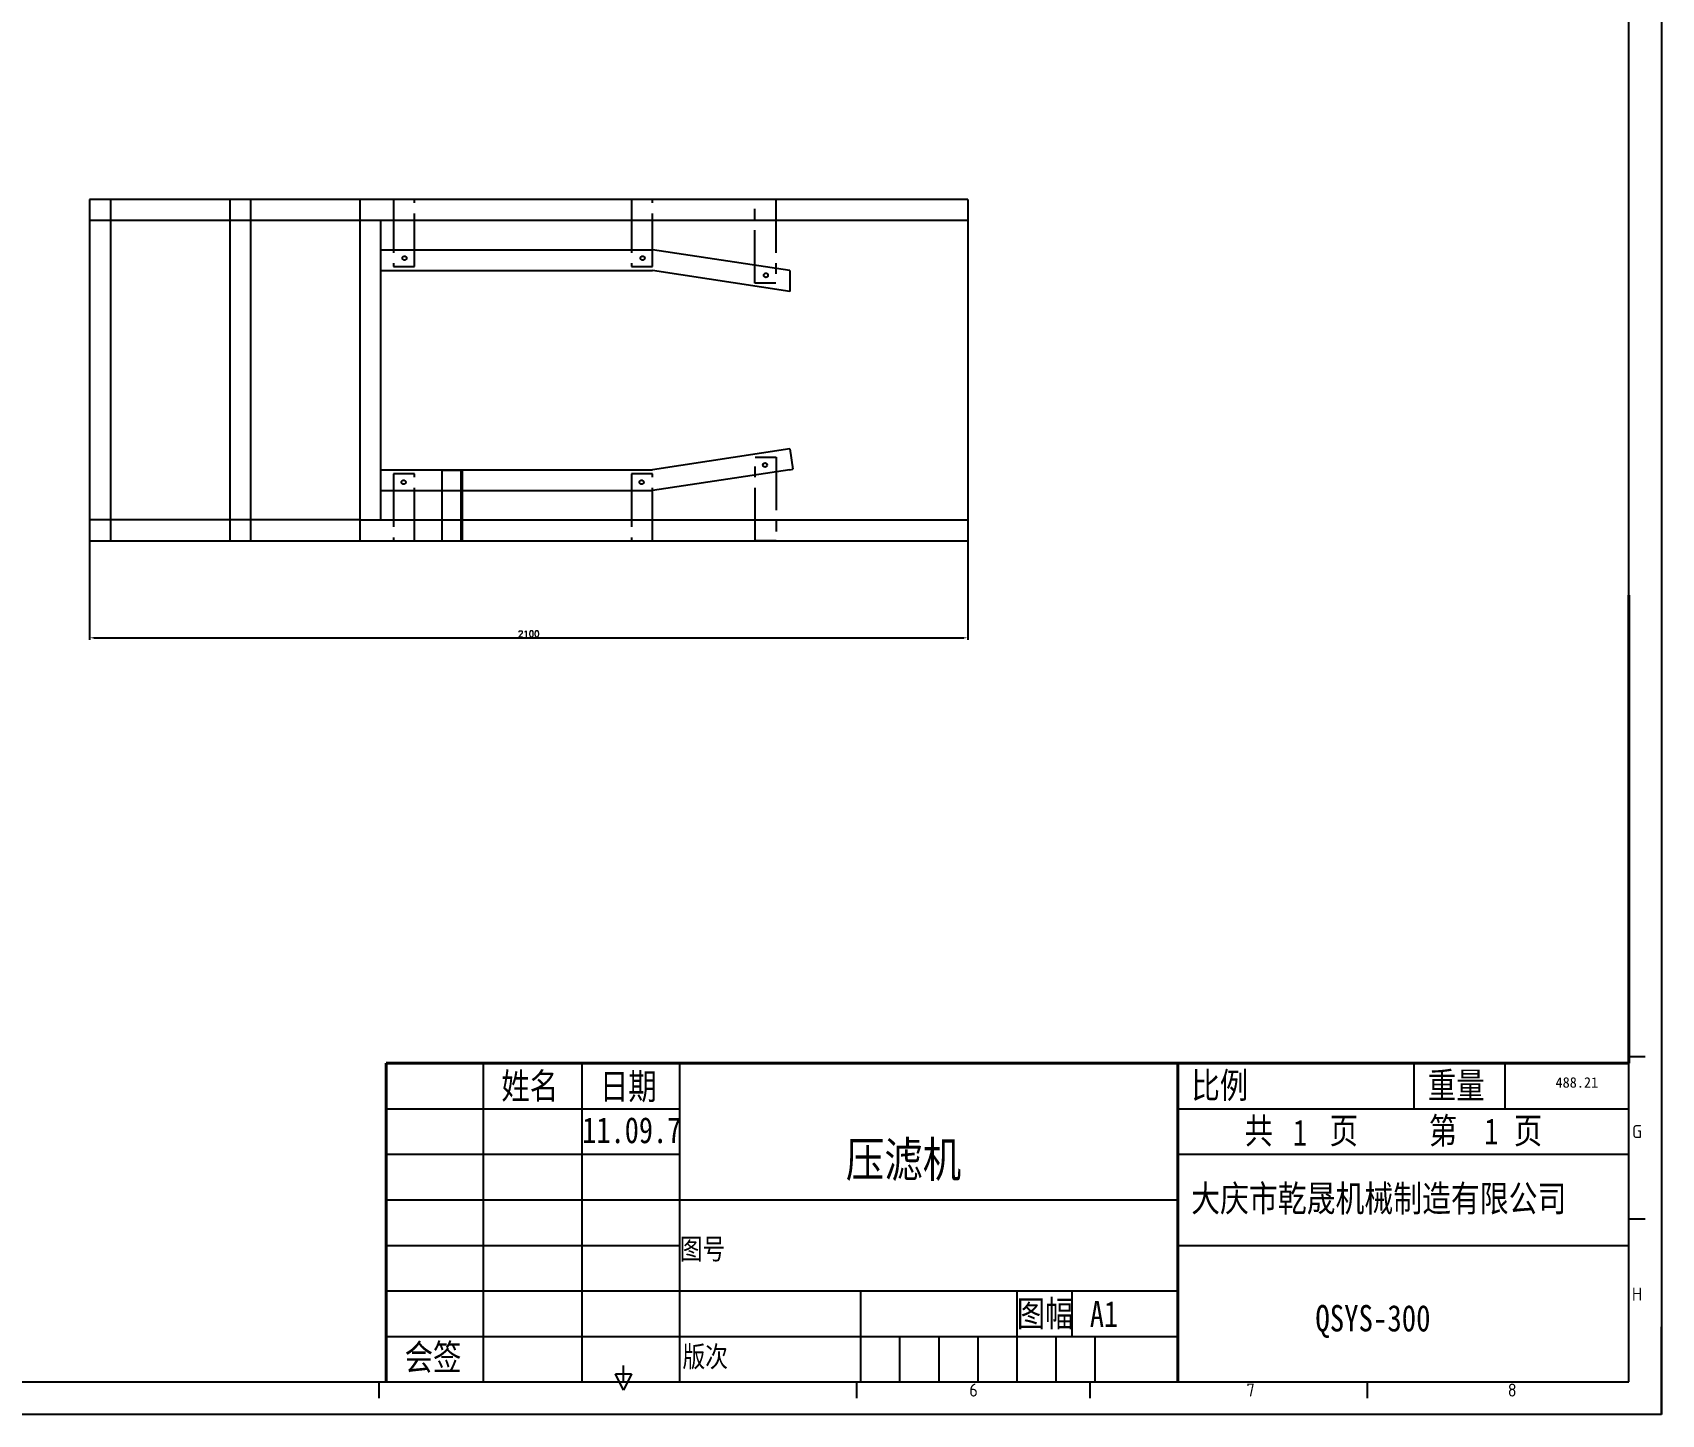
# Model space of a CAD drawing. Header units: inches. Extents: x -166203 to -65610, y -6981 to 11093.
# Drawn here: x -89611 to -85718, y 974 to 4279 of the extents above; entities that cross this region are included whole.
import ezdxf
from ezdxf.enums import TextEntityAlignment as Align

# ---------------------------------------------------------------- set-up
doc = ezdxf.new("R2010")
doc.units = ezdxf.units.IN
doc.header["$MEASUREMENT"] = 0
doc.linetypes.add('CENTERX2', pattern=[101.6, 63.5, -12.7, 12.7, -12.7])
doc.layers.get('0').update_dxf_attribs({"lineweight": 25})
doc.layers.get('Defpoints').update_dxf_attribs({"color": 5})
for name, color, linetype in [('FRAME035', 2, 'Continuous'), ('中心线', 1, 'CENTERX2'), ('细线', 30, 'Continuous')]:
    doc.layers.add(name, color=color, linetype=linetype)
doc.layers.add('图层2', color=3, linetype='Continuous', lineweight=40)
doc.styles.add('ISOCP', font='isocp.shx')
doc.styles.get("Standard").update_dxf_attribs({"font": 'txt.shx', "bigfont": 'whgtxt.shx'})
doc.styles.add('STYLE1', font='SIMFANG.TTF', dxfattribs={"width": 0.8, "height": 4})
doc.dimstyles.get("Standard").update_dxf_attribs({"dimtxt": 15, "dimasz": 10, "dimexe": 5, "dimexo": 2, "dimgap": 2, "dimtad": 1, "dimdec": 0, "dimzin": 0, "dimdsep": 46, "dimtxsty": 'Standard', "dimcen": 0.09, "dimclrd": 4, "dimclre": 4, "dimclrt": 4, "dimadec": 1, "dimazin": 0, "dimtfac": 1, "dimtdec": 0, "dimtofl": 0, "dimtmove": 0, "dimatfit": 3, "dimfxl": 0, "dimtolj": 1, "dimtzin": 0, "dimarcsym": 0})

# ---------------------------------------------------------------- blocks, each defined once
blk = doc.blocks.new('*D33')
at = {"color": 4, "lineweight": -2, "ltscale": 0.5}
for p, q in [((-89475.4, 3090.1), (-89475.4, 2826.4)), ((-87375.4, 3090.1), (-87375.4, 2826.4)), ((-89465.4, 2831.4), (-87385.4, 2831.4))]:
    blk.add_line(p, q, dxfattribs=at)
at = {"color": 4, "ltscale": 0.5}
for points in [[(-89465.4, 2833), (-89465.4, 2829.7), (-89475.4, 2831.4)], [(-87385.4, 2833), (-87385.4, 2829.7), (-87375.4, 2831.4)]]:
    blk.add_solid(points, dxfattribs=at)
at = {"layer": 'Defpoints', "color": 0, "ltscale": 0.5}
for p in [(-89475.4, 3092.1), (-87375.4, 3092.1), (-87375.4, 2831.4)]:
    blk.add_point(p, dxfattribs=at)
at = {"color": 4, "ltscale": 0.5, "insert": (-88425.4, 2840.9), "char_height": 15, "attachment_point": 5}
blk.add_mtext('\\A1;2100', dxfattribs=at)

msp = doc.modelspace()

# ---------------------------------------------------------------- linework, layer by layer
at = {"color": 2, "linetype": 'Continuous'}
for p, q in [((-85795.5, 1051.9), (-85795.5, 7505.6)), ((-88766.5, 1813.9), (-85795.5, 1813.9)), ((-88064.3, 1051.9), (-88064.3, 1813.9)), ((-88064.3, 1487.3), (-86873.7, 1487.3)), ((-86873.7, 1378.5), (-85795.5, 1378.5)), ((-88064.3, 1269.6), (-86873.7, 1269.6)), ((-85717.7, 974.1), (-85717.7, 1183.7)), ((-93710.2, 1051.9), (-85795.5, 1051.9))]:
    msp.add_line(p, q, dxfattribs=at)
at = {"color": 3, "linetype": 'Continuous'}
for p, q in [((-88533.3, 1051.9), (-88533.3, 1813.9)), ((-88297.6, 1051.9), (-88297.6, 1813.9)), ((-86308.7, 1705.1), (-86308.7, 1813.9)), ((-86090.9, 1705.1), (-86090.9, 1813.9)), ((-85756.6, 1829.5), (-85795.5, 1829.5)), ((-88766.5, 1705.1), (-88064.3, 1705.1)), ((-86873.7, 1705.1), (-85795.5, 1705.1)), ((-88766.5, 1596.2), (-88064.3, 1596.2)), ((-86873.7, 1596.2), (-85795.5, 1596.2)), ((-88766.5, 1487.3), (-88064.3, 1487.3)), ((-85756.6, 1440.7), (-85795.5, 1440.7)), ((-88766.5, 1378.5), (-88064.3, 1378.5)), ((-88766.5, 1269.6), (-88064.3, 1269.6)), ((-87631.2, 1051.9), (-87631.2, 1269.6)), ((-87258, 1051.9), (-87258, 1269.6)), ((-87126.9, 1269.6), (-87126.9, 1160.7)), ((-88766.5, 1160.7), (-86873.7, 1160.7)), ((-87537.9, 1051.9), (-87537.9, 1160.7)), ((-87444.6, 1051.9), (-87444.6, 1160.7)), ((-87351.3, 1051.9), (-87351.3, 1160.7)), ((-87164.7, 1051.9), (-87164.7, 1160.7)), ((-87071.4, 1051.9), (-87071.4, 1160.7)), ((-88198.9, 1051.9), (-88198.9, 1090.8)), ((-88783.2, 1013), (-88783.2, 1051.9)), ((-88198.9, 1032.4), (-88218.3, 1071.3)), ((-88218.3, 1071.3), (-88179.5, 1071.3)), ((-88179.5, 1071.3), (-88198.9, 1032.4)), ((-87641, 1013), (-87641, 1051.9)), ((-87083, 1013), (-87083, 1051.9)), ((-86420.7, 1013), (-86420.7, 1051.9)), ((-85717.7, 974.1), (-85717.7, 1051.9)), ((-85717.7, 974.1), (-85795.5, 974.1))]:
    msp.add_line(p, q, dxfattribs=at)
at = {"layer": 'FRAME035', "color": 3}
for p, q in [((-85717.7, 7583.4), (-85717.7, 974.1)), ((-85717.7, 974.1), (-93787.9, 974.1))]:
    msp.add_line(p, q, dxfattribs=at)
at = {"layer": 'FRAME035', "ltscale": 2}
for p, q in [((-89475.4, 3879.4), (-89475.4, 3063.4)), ((-89425.4, 3879.4), (-89425.4, 3063.4)), ((-89139.4, 3063.4), (-89139.4, 3879.4)), ((-89089.4, 3063.4), (-89089.4, 3879.4))]:
    msp.add_line(p, q, dxfattribs=at)
at = {"layer": '中心线', "ltscale": 2}
for p, q in [((-88748.6, 3879.4), (-88748.6, 3719.4)), ((-88698.6, 3719.4), (-88698.6, 3879.4)), ((-88179.4, 3879.4), (-88179.4, 3719.4)), ((-88129.4, 3719.4), (-88129.4, 3879.4)), ((-87885, 3679.4), (-87885, 3879.4)), ((-87835, 3879.4), (-87835, 3679.4)), ((-88748.6, 3719.4), (-88698.6, 3719.4)), ((-88179.4, 3719.4), (-88129.4, 3719.4)), ((-87835, 3679.4), (-87885, 3679.4)), ((-87884, 3063.4), (-87884, 3263.4)), ((-87884, 3263.4), (-87834, 3263.4)), ((-87834, 3263.4), (-87834, 3063.4)), ((-88698.3, 3223.4), (-88748.3, 3223.4)), ((-88748.3, 3223.4), (-88748.3, 3063.4)), ((-88698.3, 3063.4), (-88698.3, 3223.4)), ((-88129.4, 3223.4), (-88179.4, 3223.4)), ((-88179.4, 3223.4), (-88179.4, 3063.4)), ((-88129.4, 3063.4), (-88129.4, 3223.4)), ((-87834, 3063.4), (-87884, 3063.4))]:
    msp.add_line(p, q, dxfattribs=at)
for centre in [(-88722.4, 3739.4), (-88153.2, 3739.4), (-88724.5, 3203.4), (-88155.6, 3203.4)]:
    msp.add_circle(centre, 5, dxfattribs=at)
at = {"layer": '图层2', "ltscale": 2}
for p, q in [((-85795.5, 2933.6), (-85795.5, 1813.9)), ((-88766.5, 1813.9), (-88766.5, 1051.9)), ((-86873.7, 1813.9), (-86873.7, 1051.9))]:
    msp.add_line(p, q, dxfattribs=at)
at = {"layer": '图层2', "ltscale": 10}
msp.add_line((-88766.5, 1813.9), (-85795.5, 1813.9), dxfattribs=at)
at = {"layer": '细线', "ltscale": 2}
for p, q in [((-88829.4, 3879.4), (-89475.4, 3879.4)), ((-87375.4, 3879.4), (-88829.4, 3879.4)), ((-88829.4, 3879.4), (-88829.4, 3063.4)), ((-87375.4, 3879.4), (-87375.4, 3063.4)), ((-88829.4, 3829.4), (-89475.4, 3829.4)), ((-87375.4, 3829.4), (-88829.4, 3829.4)), ((-88779.4, 3829.4), (-88779.4, 3113.4)), ((-88779.4, 3759.4), (-88129.4, 3759.4)), ((-87801.4, 3709.4), (-88129.4, 3759.4)), ((-88779.4, 3709.4), (-88129.4, 3709.4)), ((-87801.4, 3659.4), (-88129.4, 3709.4)), ((-87801.4, 3709.4), (-87801.4, 3659.4)), ((-87801.4, 3283.4), (-88129.4, 3233.4)), ((-87801.4, 3283.4), (-87793.9, 3234.6)), ((-88779.4, 3233.4), (-88129.4, 3233.4)), ((-88779.4, 3233.4), (-88129.4, 3233.4)), ((-87801.4, 3233.4), (-88129.4, 3183.4)), ((-87801.4, 3233.4), (-87793.9, 3234.6)), ((-88587.4, 3231.4), (-88633.4, 3231.4)), ((-88633.4, 3231.4), (-88633.4, 3063.4)), ((-88583.4, 3231.4), (-88587.4, 3231.4)), ((-88587.4, 3231.4), (-88587.4, 3063.4)), ((-88583.4, 3063.4), (-88583.4, 3231.4)), ((-88779.4, 3183.4), (-88129.4, 3183.4)), ((-88829.4, 3113.4), (-89475.4, 3113.4)), ((-88829.4, 3113.4), (-88129.4, 3113.4)), ((-88829.4, 3113.4), (-87375.4, 3113.4)), ((-89475.4, 3063.4), (-88829.4, 3063.4)), ((-89475.4, 3063.4), (-89139.4, 3063.4)), ((-88829.4, 3063.4), (-88129.4, 3063.4)), ((-88829.4, 3063.4), (-87375.4, 3063.4)), ((-88829.4, 3063.4), (-88633.4, 3063.4)), ((-88829.4, 3063.4), (-88633.4, 3063.4)), ((-88633.4, 3063.4), (-88583.4, 3063.4)), ((-88633.4, 3063.4), (-88583.4, 3063.4))]:
    msp.add_line(p, q, dxfattribs=at)
for centre in [(-87858.5, 3698.4), (-87860.5, 3244.5)]:
    msp.add_circle(centre, 5, dxfattribs=at)

# ---------------------------------------------------------------- texts
at = {"color": 3, "linetype": 'Continuous', "style": 'STYLE1', "width": 0.8}
for s, height, p in [('姓名', 62.21, (-88490.9, 1728.6)), ('日期', 62.21, (-88255.2, 1727.6)), ('比例', 62.21, (-86841.1, 1730)), ('重量', 62.21, (-86276.1, 1730.3)), ('11.09.7', 62.21, (-88297.5, 1622.9)), ('1', 62.2, (-86598.5, 1617)), ('1', 62.2, (-86141.1, 1620.1)), ('压滤机', 84.3, (-87667.5, 1541.8)), ('大庆市乾晟机械制造有限公司', 63.228, (-86841.8, 1459)), ('图号', 49.77, (-88064.3, 1345.1)), ('图幅', 62.21, (-87258.8, 1184.2)), ('A1', 62.21, (-87084.1, 1183.1)), ('QSYS-300', 63.23, (-86544.9, 1172.6)), ('会签', 62.21, (-88722.1, 1080)), ('版次', 49.77, (-88057.8, 1087.6))]:
    msp.add_text(s, height=height, dxfattribs=at).set_placement(p)
at = {"color": 2, "linetype": 'Continuous', "style": 'STYLE1', "width": 0.8}
msp.add_text('共    页     第    页', height=62.208, dxfattribs=at).set_placement((-86714.1, 1621.6))
at = {"color": 3, "linetype": 'Continuous', "style": 'ISOCP'}
for s, p in [('G', (-85776, 1650.6)), ('H', (-85776, 1261.8)), ('6', (-87362, 1032.4)), ('7', (-86699.7, 1032.4)), ('8', (-86074.4, 1032.4))]:
    msp.add_text(s, height=31.1, dxfattribs=at).set_placement(p, align=Align.MIDDLE)
at = {"ltscale": 2, "insert": (-86090.9, 1813.9), "char_height": 20, "width": 295.488, "attachment_point": 1}
msp.add_mtext('\\pl140;{\\fSimSun|b0|i0|c134|p2;\\C3;\\P\\pl120;\\H1.25x;488.21}', dxfattribs=at)

# ---------------------------------------------------------------- dimensions: what is measured, and where the dimension line sits
at = {"ltscale": 0.5}
dim = msp.add_linear_dim(base=(-87375.4, 2831.4), p1=(-89475.4, 3092.1), p2=(-87375.4, 3092.1), dimstyle='Standard', dxfattribs=at)
dim.commit()
dim.dimension.update_dxf_attribs({"geometry": '*D33', "text_midpoint": (-88425.4, 2840.9)})

doc.saveas('drawing.dxf')
